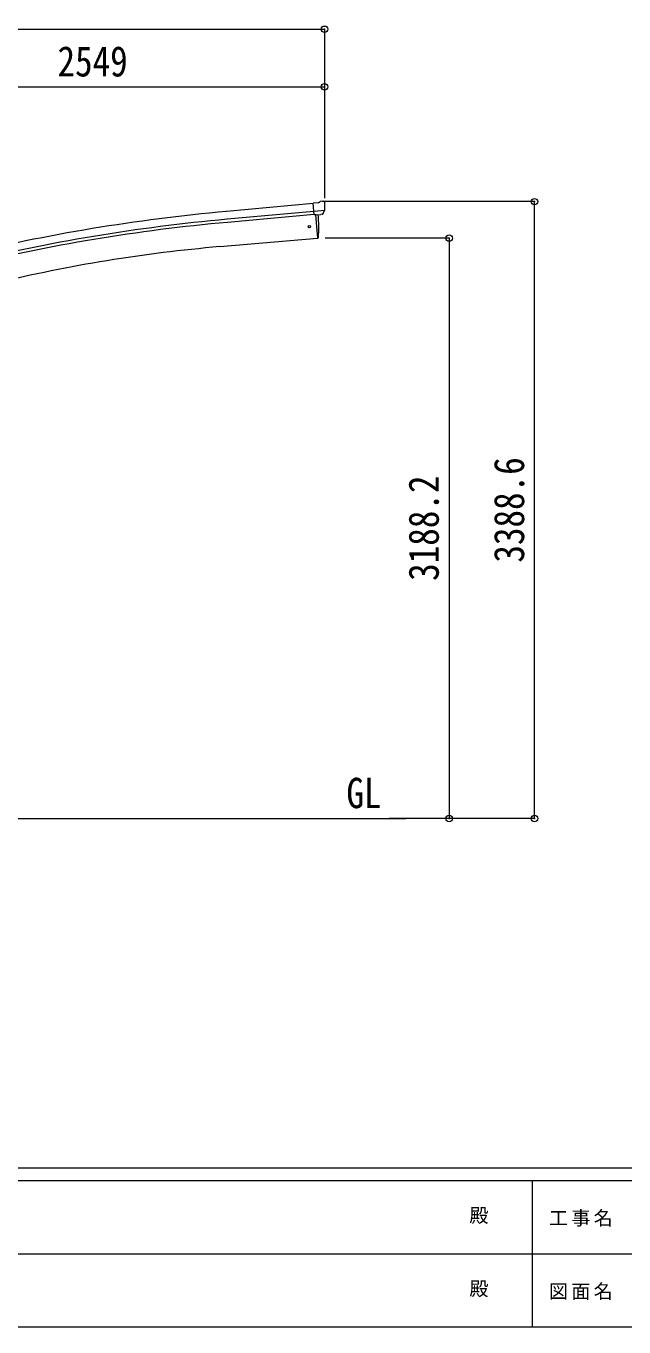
# Model space of a CAD drawing. Units: millimetres at full size. Extents: x -9783 to 33612, y -6828 to 13322.
# Drawn here: x -3250 to 35, y -6828 to 318 of the extents above; entities that cross this region are included whole.
import ezdxf
from ezdxf.enums import TextEntityAlignment as Align

# ---------------------------------------------------------------- set-up
doc = ezdxf.new("R2010")
doc.units = ezdxf.units.MM
doc.header["$LTSCALE"] = 35
doc.header["$PDMODE"] = 32
doc.header["$PDSIZE"] = 35
for name, color, linetype, lineweight in [('0-0_0', 7, 'Continuous', 9), ('0-1_本体', 4, 'Continuous', 9), ('0-2_部品', 7, 'Continuous', 9), ('0-A_寸法', 6, 'Continuous', 9), ('F-0_240', 7, 'Continuous', 9)]:
    doc.layers.add(name, color=color, linetype=linetype, lineweight=lineweight)
doc.styles.add('ＭＳ ゴシック', font='')
doc.styles.get('ＭＳ ゴシック').set_extended_font_data('MS Gothic')

msp = doc.modelspace()

# ---------------------------------------------------------------- linework, layer by layer
at = {"layer": '0-0_0', "color": 6}
for p, q in [((-456.19, -4035.16), (-456.19, -646.56)), ((-925.2, -846.96), (-925.2, -4035.16))]:
    msp.add_line(p, q, dxfattribs=at)
at = {"layer": '0-0_0'}
msp.add_line((-7170.54, -4035.16), (-1163.87, -4035.16), dxfattribs=at)
at = {"layer": '0-1_本体'}
for p, q in [((-1671.65, -657.36), (-2148.96, -700.64)), ((-1667.89, -700.36), (-2145.07, -743.62)), ((-1666.42, -717.14), (-2143.55, -760.39)), ((-1659.2, -719.35), (-1648.04, -846.95)), ((-2185.98, -894.01), (-1648.04, -846.95))]:
    msp.add_line(p, q, dxfattribs=at)
for centre, radius, start, end in [((-1244.27, -10690.56), 10030.81, 95.17465, 103.67464), ((-1244.27, -10690.56), 9987.65, 95.17465, 103.67464), ((-1244.27, -10690.56), 9970.81, 95.17465, 103.67464), ((-1452.36, -9279.33), 8417.35, 95.00001, 103.5)]:
    msp.add_arc(centre, radius, start, end, dxfattribs=at)
at = {"layer": '0-2_部品'}
for p, q in [((-1645.27, -652.97), (-1671.83, -655.3)), ((-1666.18, -719.96), (-1671.83, -655.3)), ((-1608.97, -695.26), (-1667.88, -700.41)), ((-1645.27, -652.97), (-1633.55, -646.21)), ((-1618.64, -644.62), (-1632.31, -645.81)), ((-1620.22, -714.75), (-1609.29, -695.81)), ((-1609.51, -650.37), (-1614.99, -645.77)), ((-1608.44, -652.41), (-1608.33, -653.75)), ((-1656.21, -719.09), (-1666.18, -719.96)), ((-1659.2, -719.35), (-1648.04, -846.95)), ((-1622.61, -716.15), (-1630.31, -716.82)), ((-1648.04, -846.95), (-1645.98, -846.7))]:
    msp.add_line(p, q, dxfattribs=at)
for points in [[(-1608.89, -694.63), (-1609.18, -695.61), (-1609.29, -695.81)], [(-1656.21, -719.09), (-1655.94, -719.15), (-1630.57, -716.93), (-1630.31, -716.82)]]:
    msp.add_lwpolyline(points, dxfattribs=at)
msp.add_circle((-1693.72, -783.69), 6.5, dxfattribs=at)
for centre, radius, start, end in [((-1632.05, -648.8), 3, 95, 120), ((-1618.21, -649.6), 5, 50.00648, 94.99352), ((-1809.95, -671.39), 202.4, 353.4085, 5), ((-2541.8, -791.14), 900, 356.63919, 4.64986), ((-1646.35, -843.72), 3, 277, 356.63919)]:
    msp.add_arc(centre, radius, start, end, dxfattribs=at)
for centre, major_axis, ratio, start_param, end_param in [((-1604.12, -648.37), (-15.35, 3.44), 0.101033, 5.9751426, 5.9753737), ((-1611.44, -652.67), (2.71, -1.31), 0.997474, 0.5366567, 1.3225652), ((-1622.88, -713.15), (1.62, -2.54), 0.997631, 5.8041905, 5.8929484), ((-1622.94, -713.04), (-3.5, 2.17), 0.650902, 2.1145521, 2.1873627), ((-1622.82, -713.24), (1.62, -2.54), 0.997631, 5.965759, 6.7621801)]:
    msp.add_ellipse(centre, major_axis=major_axis, ratio=ratio, start_param=start_param, end_param=end_param, dxfattribs=at)
at = {"layer": '0-A_寸法'}
for p, q in [((-6724.21, 300.46), (-1610.21, 300.46)), ((-1610.21, 300.46), (-1610.21, -628.39)), ((-4159.21, -16.16), (-1610.21, -16.16)), ((-1610.21, -16.16), (-1610.21, -237.17)), ((-456.19, -646.56), (-1623.21, -646.56)), ((-925.2, -846.96), (-1606.51, -846.96)), ((-925.2, -4035.16), (-1254.03, -4035.16)), ((-456.19, -4035.16), (-925.2, -4035.16))]:
    msp.add_line(p, q, dxfattribs=at)
for p in [(-1610.21, 300.46), (-1610.21, -16.16), (-456.19, -646.56), (-925.2, -846.96), (-925.2, -4035.16), (-456.19, -4035.16)]:
    msp.add_point(p, dxfattribs=at)
at = {"layer": 'F-0_240', "color": 5}
for p, q in [((-9783.03, -5953.1), (9396.97, -5953.1)), ((-9783.03, -6023.1), (6285.75, -6023.1)), ((-469.25, -6023.1), (-469.25, -6828.1)), ((-3969.25, -6425.6), (3205.75, -6425.6)), ((-9783.03, -6828.1), (9396.97, -6828.1))]:
    msp.add_line(p, q, dxfattribs=at)

# ---------------------------------------------------------------- texts
at = {"layer": '0-0_0', "style": 'ＭＳ ゴシック', "width": 0.85}
msp.add_text('GL', height=166.8, dxfattribs=at).set_placement((-1489.81, -4028.23), align=Align.BOTTOM_LEFT)
at = {"layer": '0-A_寸法', "color": 7, "style": 'ＭＳ ゴシック', "width": 0.85}
msp.add_text('2549', height=166.8, dxfattribs=at).set_placement((-3077.21, -9.16), align=Align.BOTTOM_LEFT)
for s, p in [('3388.6', (-463.19, -2629.61)), ('3188.2', (-932.2, -2729.81))]:
    msp.add_text(s, height=166.8, rotation=90, dxfattribs=at).set_placement(p, align=Align.BOTTOM_LEFT)
at = {"layer": 'F-0_240', "style": 'ＭＳ ゴシック'}
for p in [(-814.24, -6276.85), (-814.24, -6679.35)]:
    msp.add_text('殿', height=76.98, dxfattribs=at).set_placement(p, align=Align.BOTTOM_LEFT)
at = {"layer": 'F-0_240', "char_height": 76.98, "attachment_point": 7, "style": 'ＭＳ ゴシック'}
for s, insert in [('\\T1.17;工事名', (-376.96, -6276.85)), ('\\T1.17;図面名', (-376.96, -6679.35))]:
    msp.add_mtext(s, dxfattribs=dict(at, insert=insert))

doc.saveas('drawing.dxf')
